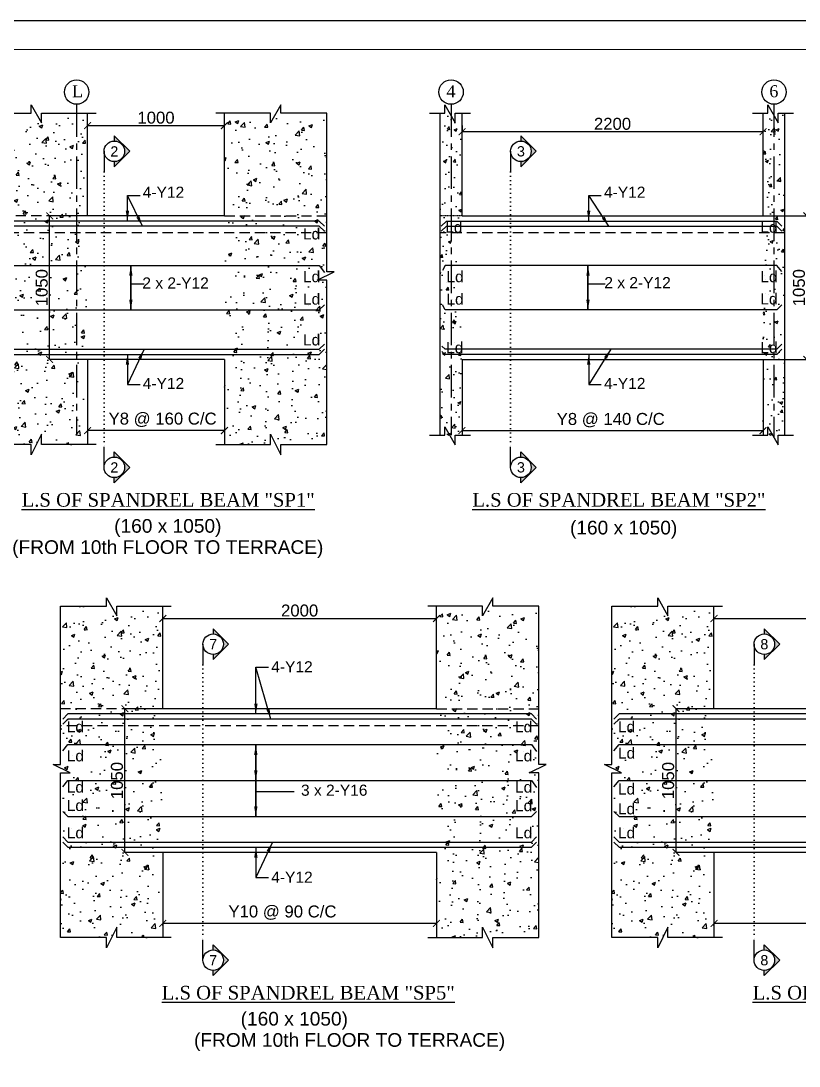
# Model space of a CAD drawing. Header units: inches. Extents: x -4972 to 102986, y -366693 to -295027.
# Drawn here: x 12745 to 35494, y -325589 to -295027 of the extents above; entities that cross this region are included whole.
import ezdxf
from ezdxf.enums import TextEntityAlignment as Align

# ---------------------------------------------------------------- set-up
doc = ezdxf.new("R2010")
doc.units = ezdxf.units.IN
doc.header["$MEASUREMENT"] = 0
for name, pattern in [('CENTER', [50.8, 31.75, -6.35, 6.35, -6.35]), ('DOT', [0.25, 0, -0.25]), ('Hidden', [3, 2, -1])]:
    doc.linetypes.add(name, pattern=pattern)
for name, color, linetype in [('1', 8, 'Continuous'), ('2', 5, 'Continuous'), ('5', 2, 'Continuous'), ('ARROW', 5, 'Continuous'), ('DIM', 251, 'Continuous'), ('GIRD CIR', 1, 'Continuous'), ('GIRD TEXT', 4, 'Continuous'), ('GRID', 8, 'CENTER'), ('REINFORCEMENT', 3, 'Continuous'), ('TEXT-1', 3, 'Continuous')]:
    doc.layers.add(name, color=color, linetype=linetype)
for name, color, linetype, lineweight in [('GRID NO', 4, 'Continuous', 9), ('JKEC COLHAT', 2, 'Continuous', 20), ('text', 4, 'Continuous', 30)]:
    doc.layers.add(name, color=color, linetype=linetype, lineweight=lineweight)
doc.styles.add('T-200', font='arial.ttf', dxfattribs={"height": 300})
doc.styles.add('T200', font='sanss___.ttf', dxfattribs={"height": 275})
doc.styles.add('T300', font='sanss___.ttf', dxfattribs={"height": 350})
doc.styles.add('T400', font='romantic.ttf')
doc.dimstyles.new('SCALE 25', dxfattribs={"dimtxt": 500, "dimasz": 200, "dimexe": 6, "dimexo": 0, "dimgap": 50, "dimtad": 1, "dimdec": 0, "dimlfac": 0.25, "dimrnd": 5, "dimzin": 3, "dimdsep": 46, "dimtxsty": 'T300', "dimblk": 'ARCHTICK', "dimcen": 0.09, "dimclrd": 5, "dimclre": 8, "dimclrt": 1, "dimadec": 0, "dimazin": 0, "dimtfac": 1, "dimtdec": 0, "dimtix": 1, "dimtofl": 0, "dimtmove": 2, "dimatfit": 3, "dimfxl": 1, "dimtolj": 1, "dimtzin": 0, "dimlwd": -1, "dimlwe": -1, "dimarcsym": 0})
doc.dimstyles.new('T200', dxfattribs={"dimtxt": 275, "dimasz": 250, "dimexe": 0, "dimexo": 0, "dimgap": 5, "dimtad": 1, "dimdec": 0, "dimrnd": 5, "dimzin": 0, "dimdsep": 46, "dimtxsty": 'T200', "dimblk": 'ARCHTICK', "dimcen": 300, "dimclrd": 5, "dimclre": 252, "dimclrt": 1, "dimadec": 0, "dimazin": 0, "dimtfac": 50, "dimtdec": 0, "dimtofl": 0, "dimtmove": 2, "dimatfit": 3, "dimfxl": 1, "dimtolj": 1, "dimtzin": 0, "dimarcsym": 2})

# ---------------------------------------------------------------- blocks, each defined once
blk = doc.blocks.new('_ARCHTICK')
at = {"color": 0, "linetype": 'ByBlock', "const_width": 0.15}
blk.add_lwpolyline([(-0.5, -0.5), (0.5, 0.5)], dxfattribs=at)
blk = doc.blocks.new('*D16')
at = {"layer": 'Defpoints', "color": 0}
for p in [(13585, -300728), (14694, -300728), (14694, -304928)]:
    blk.add_point(p, dxfattribs=at)
at = {"layer": 'DIM', "color": 8}
for p, q in [((14694, -300728), (13579, -300728)), ((14694, -304928), (13579, -304928))]:
    blk.add_line(p, q, dxfattribs=at)
at = {"layer": 'DIM', "color": 5}
blk.add_line((13585, -304928), (13585, -300728), dxfattribs=at)
at = {"layer": 'DIM', "color": 5, "xscale": 200, "yscale": 200, "zscale": 200}
for p, rotation in [((13585, -300728), 90), ((13585, -304928), 270)]:
    blk.add_blockref('_ARCHTICK', p, dxfattribs=dict(at, rotation=rotation))
at = {"layer": 'DIM', "color": 1, "insert": (13355, -302828), "char_height": 350, "attachment_point": 5, "rotation": 90, "style": 'T300'}
blk.add_mtext('\\A1;1050', dxfattribs=at)
blk = doc.blocks.new('*D17')
at = {"layer": 'Defpoints', "color": 0}
for p in [(14694, -304928), (18694, -304928), (14694, -307006)]:
    blk.add_point(p, dxfattribs=at)
at = {"layer": 'DIM', "color": 8}
for p, q in [((14694, -304928), (14694, -307012)), ((18694, -304928), (18694, -307012))]:
    blk.add_line(p, q, dxfattribs=at)
at = {"layer": 'DIM', "color": 5}
blk.add_line((18694, -307006), (14694, -307006), dxfattribs=at)
at = {"layer": 'DIM', "color": 5, "xscale": 200, "yscale": 200, "zscale": 200, "rotation": 180}
blk.add_blockref('_ARCHTICK', (14694, -307006), dxfattribs=at)
at = {"layer": 'DIM', "color": 5, "xscale": 200, "yscale": 200, "zscale": 200}
blk.add_blockref('_ARCHTICK', (18694, -307006), dxfattribs=at)
at = {"layer": 'DIM', "color": 1, "insert": (16887, -306691), "char_height": 350, "attachment_point": 5, "style": 'T300'}
blk.add_mtext('\\A1;Y8 @ 160 C/C', dxfattribs=at)
blk = doc.blocks.new('*D18')
at = {"layer": 'Defpoints', "color": 0}
for p in [(14694, -298089), (18694, -298089), (18694, -298089)]:
    blk.add_point(p, dxfattribs=at)
at = {"layer": 'DIM', "color": 8}
for p, q in [((14694, -298089), (14694, -298083)), ((18694, -298089), (18694, -298083))]:
    blk.add_line(p, q, dxfattribs=at)
at = {"layer": 'DIM', "color": 5}
blk.add_line((14694, -298089), (18694, -298089), dxfattribs=at)
at = {"layer": 'DIM', "color": 5, "xscale": 200, "yscale": 200, "zscale": 200, "rotation": 180}
blk.add_blockref('_ARCHTICK', (14694, -298089), dxfattribs=at)
at = {"layer": 'DIM', "color": 5, "xscale": 200, "yscale": 200, "zscale": 200}
blk.add_blockref('_ARCHTICK', (18694, -298089), dxfattribs=at)
at = {"layer": 'DIM', "color": 1, "insert": (16694, -297858), "char_height": 350, "attachment_point": 5, "style": 'T300'}
blk.add_mtext('\\A1;1000', dxfattribs=at)
blk = doc.blocks.new('*D23')
at = {"layer": 'Defpoints', "color": 0}
for p in [(34440, -300728), (35722, -300728), (34440, -304928)]:
    blk.add_point(p, dxfattribs=at)
at = {"layer": 'DIM', "color": 8}
for p, q in [((34440, -300728), (35728, -300728)), ((34440, -304928), (35728, -304928))]:
    blk.add_line(p, q, dxfattribs=at)
at = {"layer": 'DIM', "color": 5}
blk.add_line((35722, -304928), (35722, -300728), dxfattribs=at)
at = {"layer": 'DIM', "color": 5, "xscale": 200, "yscale": 200, "zscale": 200}
for p, rotation in [((35722, -300728), 90), ((35722, -304928), 270)]:
    blk.add_blockref('_ARCHTICK', p, dxfattribs=dict(at, rotation=rotation))
at = {"layer": 'DIM', "color": 1, "insert": (35491, -302828), "char_height": 350, "attachment_point": 5, "rotation": 90, "style": 'T300'}
blk.add_mtext('\\A1;1050', dxfattribs=at)
blk = doc.blocks.new('*D24')
at = {"layer": 'Defpoints', "color": 0}
for p in [(25640, -304928), (34440, -304928), (34440, -307006)]:
    blk.add_point(p, dxfattribs=at)
at = {"layer": 'DIM', "color": 8}
for p, q in [((25640, -304928), (25640, -307012)), ((34440, -304928), (34440, -307012))]:
    blk.add_line(p, q, dxfattribs=at)
at = {"layer": 'DIM', "color": 5}
blk.add_line((25640, -307006), (34440, -307006), dxfattribs=at)
at = {"layer": 'DIM', "color": 5, "xscale": 200, "yscale": 200, "zscale": 200, "rotation": 180}
blk.add_blockref('_ARCHTICK', (25640, -307006), dxfattribs=at)
at = {"layer": 'DIM', "color": 5, "xscale": 200, "yscale": 200, "zscale": 200}
blk.add_blockref('_ARCHTICK', (34440, -307006), dxfattribs=at)
at = {"layer": 'DIM', "color": 1, "insert": (29987, -306701), "char_height": 350, "attachment_point": 5, "style": 'T300'}
blk.add_mtext('\\A1;Y8 @ 140 C/C', dxfattribs=at)
blk = doc.blocks.new('*D25')
at = {"layer": 'Defpoints', "color": 0}
for p in [(25640, -298089), (25640, -298268), (34440, -298268)]:
    blk.add_point(p, dxfattribs=at)
at = {"layer": 'DIM', "color": 8}
for p, q in [((25640, -298089), (25640, -298274)), ((34440, -298268), (34440, -298262))]:
    blk.add_line(p, q, dxfattribs=at)
at = {"layer": 'DIM', "color": 5}
blk.add_line((34440, -298268), (25640, -298268), dxfattribs=at)
at = {"layer": 'DIM', "color": 5, "xscale": 200, "yscale": 200, "zscale": 200, "rotation": 180}
blk.add_blockref('_ARCHTICK', (25640, -298268), dxfattribs=at)
at = {"layer": 'DIM', "color": 5, "xscale": 200, "yscale": 200, "zscale": 200}
blk.add_blockref('_ARCHTICK', (34440, -298268), dxfattribs=at)
at = {"layer": 'DIM', "color": 1, "insert": (30040, -298038), "char_height": 350, "attachment_point": 5, "style": 'T300'}
blk.add_mtext('\\A1;2200', dxfattribs=at)
blk = doc.blocks.new('*D45')
at = {"layer": 'Defpoints', "color": 0}
for p in [(15784, -315140), (16893, -315140), (16893, -319340)]:
    blk.add_point(p, dxfattribs=at)
at = {"layer": 'DIM', "color": 8}
for p, q in [((16893, -315140), (15778, -315140)), ((16893, -319340), (15778, -319340))]:
    blk.add_line(p, q, dxfattribs=at)
at = {"layer": 'DIM', "color": 5}
blk.add_line((15784, -319340), (15784, -315140), dxfattribs=at)
at = {"layer": 'DIM', "color": 5, "xscale": 200, "yscale": 200, "zscale": 200}
for p, rotation in [((15784, -315140), 90), ((15784, -319340), 270)]:
    blk.add_blockref('_ARCHTICK', p, dxfattribs=dict(at, rotation=rotation))
at = {"layer": 'DIM', "color": 1, "insert": (15554, -317240), "char_height": 350, "attachment_point": 5, "rotation": 90, "style": 'T300'}
blk.add_mtext('\\A1;1050', dxfattribs=at)
blk = doc.blocks.new('*D46')
at = {"layer": 'Defpoints', "color": 0}
for p in [(16893, -319340), (24893, -319340), (16893, -321418)]:
    blk.add_point(p, dxfattribs=at)
at = {"layer": 'DIM', "color": 8}
for p, q in [((16893, -319340), (16893, -321424)), ((24893, -319340), (24893, -321424))]:
    blk.add_line(p, q, dxfattribs=at)
at = {"layer": 'DIM', "color": 5}
blk.add_line((24893, -321418), (16893, -321418), dxfattribs=at)
at = {"layer": 'DIM', "color": 5, "xscale": 200, "yscale": 200, "zscale": 200, "rotation": 180}
blk.add_blockref('_ARCHTICK', (16893, -321418), dxfattribs=at)
at = {"layer": 'DIM', "color": 5, "xscale": 200, "yscale": 200, "zscale": 200}
blk.add_blockref('_ARCHTICK', (24893, -321418), dxfattribs=at)
at = {"layer": 'DIM', "color": 1, "insert": (20391, -321103), "char_height": 350, "attachment_point": 5, "style": 'T300'}
blk.add_mtext('\\A1;Y10 @ 90 C/C', dxfattribs=at)
blk = doc.blocks.new('*D47')
at = {"layer": 'Defpoints', "color": 0}
for p in [(16893, -312501), (24893, -312501), (24893, -312501)]:
    blk.add_point(p, dxfattribs=at)
at = {"layer": 'DIM', "color": 8}
for p, q in [((16893, -312501), (16893, -312495)), ((24893, -312501), (24893, -312495))]:
    blk.add_line(p, q, dxfattribs=at)
at = {"layer": 'DIM', "color": 5}
blk.add_line((16893, -312501), (24893, -312501), dxfattribs=at)
at = {"layer": 'DIM', "color": 5, "xscale": 200, "yscale": 200, "zscale": 200, "rotation": 180}
blk.add_blockref('_ARCHTICK', (16893, -312501), dxfattribs=at)
at = {"layer": 'DIM', "color": 5, "xscale": 200, "yscale": 200, "zscale": 200}
blk.add_blockref('_ARCHTICK', (24893, -312501), dxfattribs=at)
at = {"layer": 'DIM', "color": 1, "insert": (20893, -312270), "char_height": 350, "attachment_point": 5, "style": 'T300'}
blk.add_mtext('\\A1;2000', dxfattribs=at)
blk = doc.blocks.new('*D48')
at = {"layer": 'Defpoints', "color": 0}
for p in [(31897, -315140), (33006, -315140), (33006, -319340)]:
    blk.add_point(p, dxfattribs=at)
at = {"layer": 'DIM', "color": 8}
for p, q in [((33006, -315140), (31891, -315140)), ((33006, -319340), (31891, -319340))]:
    blk.add_line(p, q, dxfattribs=at)
at = {"layer": 'DIM', "color": 5}
blk.add_line((31897, -319340), (31897, -315140), dxfattribs=at)
at = {"layer": 'DIM', "color": 5, "xscale": 200, "yscale": 200, "zscale": 200}
for p, rotation in [((31897, -315140), 90), ((31897, -319340), 270)]:
    blk.add_blockref('_ARCHTICK', p, dxfattribs=dict(at, rotation=rotation))
at = {"layer": 'DIM', "color": 1, "insert": (31667, -317240), "char_height": 350, "attachment_point": 5, "rotation": 90, "style": 'T300'}
blk.add_mtext('\\A1;1050', dxfattribs=at)
blk = doc.blocks.new('*D49')
at = {"layer": 'Defpoints', "color": 0}
for p in [(33006, -319340), (42606, -319340), (33006, -321418)]:
    blk.add_point(p, dxfattribs=at)
at = {"layer": 'DIM', "color": 8}
for p, q in [((33006, -319340), (33006, -321424)), ((42606, -319340), (42606, -321424))]:
    blk.add_line(p, q, dxfattribs=at)
at = {"layer": 'DIM', "color": 5}
blk.add_line((42606, -321418), (33006, -321418), dxfattribs=at)
at = {"layer": 'DIM', "color": 5, "xscale": 200, "yscale": 200, "zscale": 200, "rotation": 180}
blk.add_blockref('_ARCHTICK', (33006, -321418), dxfattribs=at)
at = {"layer": 'DIM', "color": 5, "xscale": 200, "yscale": 200, "zscale": 200}
blk.add_blockref('_ARCHTICK', (42606, -321418), dxfattribs=at)
at = {"layer": 'DIM', "color": 1, "insert": (37528, -321103), "char_height": 350, "attachment_point": 5, "style": 'T300'}
blk.add_mtext('\\A1;Y12 @ 80 C/C', dxfattribs=at)
blk = doc.blocks.new('*D50')
at = {"layer": 'Defpoints', "color": 0}
for p in [(33006, -312501), (42606, -312501), (42606, -312501)]:
    blk.add_point(p, dxfattribs=at)
at = {"layer": 'DIM', "color": 8}
for p, q in [((33006, -312501), (33006, -312495)), ((42606, -312501), (42606, -312495))]:
    blk.add_line(p, q, dxfattribs=at)
at = {"layer": 'DIM', "color": 5}
blk.add_line((33006, -312501), (42606, -312501), dxfattribs=at)
at = {"layer": 'DIM', "color": 5, "xscale": 200, "yscale": 200, "zscale": 200, "rotation": 180}
blk.add_blockref('_ARCHTICK', (33006, -312501), dxfattribs=at)
at = {"layer": 'DIM', "color": 5, "xscale": 200, "yscale": 200, "zscale": 200}
blk.add_blockref('_ARCHTICK', (42606, -312501), dxfattribs=at)
at = {"layer": 'DIM', "color": 1, "insert": (37806, -312270), "char_height": 350, "attachment_point": 5, "style": 'T300'}
blk.add_mtext('\\A1;2400', dxfattribs=at)

msp = doc.modelspace()

# ---------------------------------------------------------------- hatches: boundary and pattern name
at = {"layer": '1'}
h = msp.add_hatch(dxfattribs=at)
h.set_pattern_fill('AR-CONC', color=256, scale=150, style=0)
h.set_pattern_definition([(50, (-158242.2, -148052.64), (1075.8903, -94.1282), [112.5, -1237.5]), (355, (-158242.2, -148052.6), (-208.127, 1128.288), [90, -990]), (100.45144, (-158152.6, -148060.5), (867.7633, 1034.16), [95.6103, -1051.713]), (46.1842, (-158242.2, -147752.6), (1600.862, -248.279), [168.75, -1856.25]), (96.6356, (-158108.8, -147773.3), (1401.993, 1461.178), [143.416, -1577.571]), (351.1842, (-158242.2, -147752.6), (1401.993, 1461.178), [135, -1485]), (21, (-158092.2, -147827.64), (895.3606, -603.9283), [112.5, -1237.5]), (326, (-158092.2, -147827.6), (364.973, 1087.725), [90, -990]), (71.45144, (-158017.6, -147878), (1260.3336, 483.7967), [95.6103, -1051.713]), (37.5, (-158242.24, -148052.64), (18.2398, 499.3408), [0, -978, 0, -1005, 0, -993.75]), (7.5, (-158242.24, -148052.64), (394.6043, 591.6176), [0, -573, 0, -955.5, 0, -378.75]), (327.5, (-158576.74, -148052.64), (800.73365, -33.8323), [0, -375, 0, -1170, 0, -1552.5]), (317.5, (-158726.74, -148052.64), (874.7793, 150.1575), [0, -487.5, 0, -777, 0, -1102.5])])
h.paths.add_polyline_path([(14694, -297728.2), (13349, -297728.2), (13349, -298007.7), (13049, -297485.7), (13049, -297728.2), (11704, -297728.2), (11704, -300928.2), (14694, -300928.2)])
h.paths.add_polyline_path([(14694, -300928.2), (11704, -300928.2), (11704, -301448.2), (14694, -301448.2)])
h.paths.add_polyline_path([(11704, -307416.3), (13049, -307416.3), (13049, -307715.8), (13349, -307110.8), (13349, -307416.3), (14694, -307416.3), (14694, -301448.2), (11704, -301448.2), (11704, -302362.3), (11489.5, -302362.3), (11986.5, -302606.3), (11704, -302606.3)])
h = msp.add_hatch(dxfattribs=at)
h.set_pattern_fill('AR-CONC', color=256, scale=150, style=0)
h.set_pattern_definition([(50, (-160242.2, -148052.64), (1075.8903, -94.1282), [112.5, -1237.5]), (355, (-160242.2, -148052.6), (-208.127, 1128.288), [90, -990]), (100.45144, (-160152.6, -148060.5), (867.7633, 1034.16), [95.6103, -1051.713]), (46.1842, (-160242.2, -147752.6), (1600.862, -248.279), [168.75, -1856.25]), (96.6356, (-160108.8, -147773.3), (1401.993, 1461.178), [143.416, -1577.571]), (351.1842, (-160242.2, -147752.6), (1401.993, 1461.178), [135, -1485]), (21, (-160092.2, -147827.64), (895.3606, -603.9283), [112.5, -1237.5]), (326, (-160092.2, -147827.6), (364.973, 1087.725), [90, -990]), (71.45144, (-160017.6, -147878), (1260.3336, 483.7967), [95.6103, -1051.713]), (37.5, (-160242.24, -148052.64), (18.2398, 499.3408), [0, -978, 0, -1005, 0, -993.75]), (7.5, (-160242.24, -148052.64), (394.6043, 591.6176), [0, -573, 0, -955.5, 0, -378.75]), (327.5, (-160576.74, -148052.64), (800.73365, -33.8323), [0, -375, 0, -1170, 0, -1552.5]), (317.5, (-160726.74, -148052.64), (874.7793, 150.1575), [0, -487.5, 0, -777, 0, -1102.5])])
h.paths.add_polyline_path([(18694, -297928.2), (20039, -297928.2), (20189, -298228.2), (20189, -297628.2), (20339, -297928.2), (21684, -297928.2), (21684, -300928.2), (18694, -300928.2)])
h.paths.add_polyline_path([(18694, -300928.2), (21684, -300928.2), (21684, -301448.2), (18694, -301448.2)])
h.paths.add_polyline_path([(21684, -307416.3), (20339, -307416.3), (20339, -307715.8), (20039, -307110.8), (20039, -307416.3), (18694, -307416.3), (18694, -301448.2), (21684, -301448.2), (21684, -302362.3), (21898.6, -302362.3), (21401.6, -302606.3), (21684, -302606.3)])
for points in [[(15926.1, -298839.9), (15476.1, -299289.9), (15476.1, -299139.9, 0.4142136), (15776.1, -298839.9, 0.4142136), (15476.1, -298539.9), (15476.1, -298389.9)], [(27811.7, -298839.9), (27361.7, -299289.9), (27361.7, -299139.9, 0.4142136), (27661.7, -298839.9, 0.4142136), (27361.7, -298539.9), (27361.7, -298389.9)], [(15926.1, -308081.1), (15476.1, -307631.1), (15476.1, -307781.1, -0.4142136), (15776.1, -308081.1, -0.4142136), (15476.1, -308381.1), (15476.1, -308531.1)], [(27811.7, -308081.1), (27361.7, -307631.1), (27361.7, -307781.1, -0.4142136), (27661.7, -308081.1, -0.4142136), (27361.7, -308381.1), (27361.7, -308531.1)], [(18815.2, -313252), (18365.2, -313702), (18365.2, -313552, 0.4142136), (18665.2, -313252, 0.4142136), (18365.2, -312952), (18365.2, -312802)], [(34927.7, -313252), (34477.7, -313702), (34477.7, -313552, 0.4142136), (34777.7, -313252, 0.4142136), (34477.7, -312952), (34477.7, -312802)], [(18815.2, -322493.2), (18365.2, -322043.2), (18365.2, -322193.2, -0.4142136), (18665.2, -322493.2, -0.4142136), (18365.2, -322793.2), (18365.2, -322943.2)], [(34927.7, -322493.2), (34477.7, -322043.2), (34477.7, -322193.2, -0.4142136), (34777.7, -322493.2, -0.4142136), (34477.7, -322793.2), (34477.7, -322943.2)]]:
    msp.add_hatch(color=30, dxfattribs=at).paths.add_polyline_path(points)
h = msp.add_hatch(dxfattribs=at)
h.set_pattern_fill('AR-CONC', color=256, scale=150, style=0)
h.set_pattern_definition([(50, (-156043.2, -162464.7), (1075.8903, -94.1282), [112.5, -1237.5]), (355, (-156043.2, -162464.7), (-208.127, 1128.288), [90, -990]), (100.45144, (-155953.6, -162472.6), (867.7633, 1034.16), [95.6103, -1051.713]), (46.1842, (-156043.2, -162164.7), (1600.862, -248.279), [168.75, -1856.25]), (96.6356, (-155909.8, -162185.4), (1401.993, 1461.178), [143.416, -1577.571]), (351.1842, (-156043.2, -162164.7), (1401.993, 1461.178), [135, -1485]), (21, (-155893.2, -162239.7), (895.3606, -603.9283), [112.5, -1237.5]), (326, (-155893.2, -162239.7), (364.973, 1087.725), [90, -990]), (71.45144, (-155818.6, -162290.1), (1260.3336, 483.7967), [95.6103, -1051.713]), (37.5, (-156043.24, -162464.74), (18.2398, 499.3408), [0, -978, 0, -1005, 0, -993.75]), (7.5, (-156043.24, -162464.74), (394.6043, 591.6176), [0, -573, 0, -955.5, 0, -378.75]), (327.5, (-156377.74, -162464.74), (800.73365, -33.8323), [0, -375, 0, -1170, 0, -1552.5]), (317.5, (-156527.74, -162464.74), (874.7793, 150.1575), [0, -487.5, 0, -777, 0, -1102.5])])
h.paths.add_polyline_path([(16893, -312140.3), (15548, -312140.3), (15548, -312419.8), (15248, -311897.8), (15248, -312140.3), (13903, -312140.3), (13903, -315340.3), (16893, -315340.3)])
h.paths.add_polyline_path([(16893, -315340.3), (13903, -315340.3), (13903, -315860.3), (16893, -315860.3)])
h.paths.add_polyline_path([(13903, -321828.4), (15248, -321828.4), (15248, -322127.9), (15548, -321522.9), (15548, -321828.4), (16893, -321828.4), (16893, -315860.3), (13903, -315860.3), (13903, -316774.4), (13688.5, -316774.4), (14185.5, -317018.4), (13903, -317018.4)])
h = msp.add_hatch(dxfattribs=at)
h.set_pattern_fill('AR-CONC', color=256, scale=150, style=0)
h.set_pattern_definition([(50, (-154043.2, -162464.7), (1075.8903, -94.1282), [112.5, -1237.5]), (355, (-154043.2, -162464.7), (-208.127, 1128.288), [90, -990]), (100.45144, (-153953.6, -162472.6), (867.7633, 1034.16), [95.6103, -1051.713]), (46.1842, (-154043.2, -162164.7), (1600.862, -248.279), [168.75, -1856.25]), (96.6356, (-153909.8, -162185.4), (1401.993, 1461.178), [143.416, -1577.571]), (351.1842, (-154043.2, -162164.7), (1401.993, 1461.178), [135, -1485]), (21, (-153893.2, -162239.7), (895.3606, -603.9283), [112.5, -1237.5]), (326, (-153893.2, -162239.7), (364.973, 1087.725), [90, -990]), (71.45144, (-153818.6, -162290.1), (1260.3336, 483.7967), [95.6103, -1051.713]), (37.5, (-154043.24, -162464.74), (18.2398, 499.3408), [0, -978, 0, -1005, 0, -993.75]), (7.5, (-154043.24, -162464.74), (394.6043, 591.6176), [0, -573, 0, -955.5, 0, -378.75]), (327.5, (-154377.74, -162464.74), (800.73365, -33.8323), [0, -375, 0, -1170, 0, -1552.5]), (317.5, (-154527.74, -162464.74), (874.7793, 150.1575), [0, -487.5, 0, -777, 0, -1102.5])])
h.paths.add_polyline_path([(24893, -312340.3), (26238, -312340.3), (26388, -312640.3), (26388, -312040.3), (26538, -312340.3), (27883, -312340.3), (27883, -315340.3), (24893, -315340.3)])
h.paths.add_polyline_path([(24893, -315340.3), (27883, -315340.3), (27883, -315860.3), (24893, -315860.3)])
h.paths.add_polyline_path([(27883, -321828.4), (26538, -321828.4), (26538, -322127.9), (26238, -321522.9), (26238, -321828.4), (24893, -321828.4), (24893, -315860.3), (27883, -315860.3), (27883, -316774.4), (28097.6, -316774.4), (27600.6, -317018.4), (27883, -317018.4)])
h = msp.add_hatch(dxfattribs=at)
h.set_pattern_fill('AR-CONC', color=256, scale=150, style=0)
h.set_pattern_definition([(50, (-139930.7, -162464.7), (1075.8903, -94.1282), [112.5, -1237.5]), (355, (-139930.7, -162464.7), (-208.127, 1128.288), [90, -990]), (100.45144, (-139841.1, -162472.6), (867.7633, 1034.16), [95.6103, -1051.713]), (46.1842, (-139930.7, -162164.7), (1600.862, -248.279), [168.75, -1856.25]), (96.6356, (-139797.3, -162185.4), (1401.993, 1461.178), [143.416, -1577.571]), (351.1842, (-139930.7, -162164.7), (1401.993, 1461.178), [135, -1485]), (21, (-139780.7, -162239.7), (895.3606, -603.9283), [112.5, -1237.5]), (326, (-139780.7, -162239.7), (364.973, 1087.725), [90, -990]), (71.45144, (-139706.1, -162290.1), (1260.3336, 483.7967), [95.6103, -1051.713]), (37.5, (-139930.74, -162464.74), (18.2398, 499.3408), [0, -978, 0, -1005, 0, -993.75]), (7.5, (-139930.74, -162464.74), (394.6043, 591.6176), [0, -573, 0, -955.5, 0, -378.75]), (327.5, (-140265.24, -162464.74), (800.73365, -33.8323), [0, -375, 0, -1170, 0, -1552.5]), (317.5, (-140415.24, -162464.74), (874.7793, 150.1575), [0, -487.5, 0, -777, 0, -1102.5])])
h.paths.add_polyline_path([(33005.5, -312140.3), (31660.5, -312140.3), (31660.5, -312419.8), (31360.5, -311897.8), (31360.5, -312140.3), (30015.5, -312140.3), (30015.5, -315340.3), (33005.5, -315340.3)])
h.paths.add_polyline_path([(33005.5, -315340.3), (30015.5, -315340.3), (30015.5, -315860.3), (33005.5, -315860.3)])
h.paths.add_polyline_path([(30015.5, -321828.4), (31360.5, -321828.4), (31360.5, -322127.9), (31660.5, -321522.9), (31660.5, -321828.4), (33005.5, -321828.4), (33005.5, -315860.3), (30015.5, -315860.3), (30015.5, -316774.4), (29801, -316774.4), (30298, -317018.4), (30015.5, -317018.4)])
at = {"layer": 'DIM'}
h = msp.add_hatch(dxfattribs=at)
h.set_pattern_fill('AR-CONC', color=256, scale=5)
h.set_pattern_definition([(50, (-1573692, 178165.7), (910.92334, -79.69543), [95.25, -1047.75]), (355, (-1573692, 178165.7), (-176.2171, 955.2842), [76.2, -838.2029]), (100.451445, (-1573616.1, 178159.05), (734.70624, 875.58876), [80.95004, -890.4512]), (46.1842, (-1573692, 178419.7), (1355.3952, -210.21164), [142.875, -1571.625]), (96.63556, (-1573579, 178402.2), (1187.0207, 1237.1306), [121.4251, -1335.678]), (351.18415, (-1573692, 178419.7), (1187.0207, 1237.1306), [114.2998, -1257.2987]), (21, (-1573565, 178356.2), (758.07196, -511.326), [95.25, -1047.75]), (326, (-1573565, 178356.2), (309.01014, 920.93983), [76.2, -838.2]), (71.451445, (-1573501.8, 178313.6), (1067.0821, 409.61384), [80.95004, -890.4497]), (37.5, (-1573692, 178165.7), (15.443016, 422.775194), [0, -828.04, 0, -850.9, 0, -841.375]), (7.5, (-1573692, 178165.7), (334.09831, 500.90287), [0, -485.14, 0, -808.99, 0, -320.675]), (327.5, (-1573975.2, 178165.7), (677.952976, -28.64372), [0, -317.5, 0, -990.6, 0, -1314.45]), (317.5, (-1574102.2, 178165.7), (740.6459, 127.13246), [0, -412.75, 0, -657.86, 0, -933.45])])
h.paths.add_polyline_path([(25640, -307138.8), (25000, -307138.8), (25000, -297728.2), (25640, -297728.2)])
h = msp.add_hatch(dxfattribs=at)
h.set_pattern_fill('AR-CONC', color=256, scale=5)
h.set_pattern_definition([(50, (-1572652, 178165.7), (910.92334, -79.69543), [95.25, -1047.75]), (355, (-1572652, 178165.7), (-176.2171, 955.28423), [76.2, -838.2029]), (100.451445, (-1572576.1, 178159.05), (734.70624, 875.58876), [80.95004, -890.4512]), (46.1842, (-1572652, 178419.7), (1355.3952, -210.21164), [142.875, -1571.625]), (96.63556, (-1572539, 178402.2), (1187.0207, 1237.1306), [121.4251, -1335.678]), (351.18415, (-1572652, 178419.7), (1187.0207, 1237.1306), [114.2998, -1257.2987]), (21, (-1572525, 178356.2), (758.07196, -511.326), [95.25, -1047.75]), (326, (-1572525, 178356.2), (309.01014, 920.93983), [76.2, -838.2]), (71.451445, (-1572461.8, 178313.6), (1067.0821, 409.61384), [80.95004, -890.4497]), (37.5, (-1572652, 178165.7), (15.443016, 422.775194), [0, -828.04, 0, -850.9, 0, -841.375]), (7.5, (-1572652, 178165.7), (334.09831, 500.90287), [0, -485.14, 0, -808.99, 0, -320.675]), (327.5, (-1572935.2, 178165.7), (677.952976, -28.64372), [0, -317.5, 0, -990.6, 0, -1314.45]), (317.5, (-1573062.2, 178165.7), (740.6459, 127.13246), [0, -412.75, 0, -657.86, 0, -933.45])])
h.paths.add_polyline_path([(35080, -300928.2), (35080, -297728.2), (34440, -297728.2), (34440, -300928.2)])
h.paths.add_polyline_path([(35080, -301448.2), (35080, -300928.2), (34440, -300928.2), (34440, -301448.2)])
h.paths.add_polyline_path([(34440, -307138.8), (35080, -307138.8), (35080, -301448.2), (34440, -301448.2)])

# ---------------------------------------------------------------- linework, layer by layer
at = {"linetype": 'DOT', "ltscale": 500}
for p, q in [((15176.1, -299439.9), (15176.1, -307481.1)), ((27061.7, -299439.9), (27061.7, -307481.1)), ((18065.2, -313852), (18065.2, -321893.2)), ((34177.7, -313852), (34177.7, -321893.2))]:
    msp.add_line(p, q, dxfattribs=at)
at = {"layer": '1', "color": 30}
for p, q in [((15176.1, -298839.9), (15176.1, -299439.9)), ((27061.7, -298839.9), (27061.7, -299439.9)), ((15176.1, -308081.1), (15176.1, -307481.1)), ((27061.7, -308081.1), (27061.7, -307481.1)), ((18065.2, -313252), (18065.2, -313852)), ((34177.7, -313252), (34177.7, -313852)), ((18065.2, -322493.2), (18065.2, -321893.2)), ((34177.7, -322493.2), (34177.7, -321893.2))]:
    msp.add_line(p, q, dxfattribs=at)
at = {"layer": '1', "linetype": 'Hidden', "lineweight": -3, "ltscale": 150}
for p, q in [((14694, -300728.2), (11704, -300728.2)), ((18694, -300728.2), (21684, -300728.2)), ((34440, -300728.2), (35080, -300728.2)), ((21684, -301228.2), (11704, -301228.2)), ((35080, -301228.2), (25000, -301228.2)), ((16893, -315140.3), (13903, -315140.3)), ((24893, -315140.3), (27883, -315140.3)), ((27883, -315640.3), (13903, -315640.3))]:
    msp.add_line(p, q, dxfattribs=at)
at = {"layer": '1', "linetype": 'Hidden', "lineweight": -3, "ltscale": 0.011}
msp.add_line((25640, -300728.2), (25000, -300728.2), dxfattribs=at)
at = {"layer": '1', "lineweight": -3, "ltscale": 0.5}
for points in [[(14941.5, -307416.3), (13349, -307416.3), (13349, -307110.8), (13049, -307715.8), (13049, -307416.3), (11704, -307416.3), (11704, -302606.3), (11986.5, -302606.3), (11489.5, -302362.3), (11704, -302362.3), (11704, -297728.2), (13049, -297728.2), (13049, -297485.7), (13349, -298007.7), (13349, -297728.2), (14941.5, -297728.2)], [(21684, -297728.2), (20339, -297728.2), (20339, -297485.7), (20039, -298007.7), (20039, -297728.2), (18446.6, -297728.2)], [(24689.6, -297728.2), (25139.1, -297728.2), (25139.1, -297485.7), (25439.1, -298007.7), (25439.1, -297728.2), (25887.5, -297728.2)], [(34129.6, -297728.2), (34579.1, -297728.2), (34579.1, -297485.7), (34879.1, -298007.7), (34879.1, -297728.2), (35327.5, -297728.2)], [(21684, -307416.3), (21684, -302606.3), (21401.6, -302606.3), (21898.6, -302362.3), (21684, -302362.3), (21684, -297728.2)], [(18446.6, -307416.3), (20039, -307416.3), (20039, -307110.8), (20339, -307715.8), (20339, -307416.3), (21684, -307416.3)], [(24689.6, -307138.8), (25139.1, -307138.8), (25139.1, -306896.2), (25439.1, -307418.2), (25439.1, -307138.8), (25887.5, -307138.8)], [(34129.6, -307138.8), (34579.1, -307138.8), (34579.1, -306896.2), (34879.1, -307418.2), (34879.1, -307138.8), (35327.5, -307138.8)], [(17140.5, -321828.4), (15548, -321828.4), (15548, -321522.9), (15248, -322127.9), (15248, -321828.4), (13903, -321828.4), (13903, -317018.4), (14185.5, -317018.4), (13688.5, -316774.4), (13903, -316774.4), (13903, -312140.3), (15248, -312140.3), (15248, -311897.8), (15548, -312419.8), (15548, -312140.3), (17140.5, -312140.3)], [(27883, -312140.3), (26538, -312140.3), (26538, -311897.8), (26238, -312419.8), (26238, -312140.3), (24645.6, -312140.3)], [(33253, -321828.4), (31660.5, -321828.4), (31660.5, -321522.9), (31360.5, -322127.9), (31360.5, -321828.4), (30015.5, -321828.4), (30015.5, -317018.4), (30298, -317018.4), (29801, -316774.4), (30015.5, -316774.4), (30015.5, -312140.3), (31360.5, -312140.3), (31360.5, -311897.8), (31660.5, -312419.8), (31660.5, -312140.3), (33253, -312140.3)], [(27883, -321828.4), (27883, -317018.4), (27600.6, -317018.4), (28097.6, -316774.4), (27883, -316774.4), (27883, -312140.3)], [(24645.6, -321828.4), (26238, -321828.4), (26238, -321522.9), (26538, -322127.9), (26538, -321828.4), (27883, -321828.4)]]:
    msp.add_lwpolyline(points, dxfattribs=at)
at = {"layer": '1', "color": 30}
for points in [[(15476.1, -299139.9), (15476.1, -299289.9), (15926.1, -298839.9), (15476.1, -298389.9), (15476.1, -298539.9)], [(27361.7, -299139.9), (27361.7, -299289.9), (27811.7, -298839.9), (27361.7, -298389.9), (27361.7, -298539.9)], [(15476.1, -307781.1), (15476.1, -307631.1), (15926.1, -308081.1), (15476.1, -308531.1), (15476.1, -308381.1)], [(27361.7, -307781.1), (27361.7, -307631.1), (27811.7, -308081.1), (27361.7, -308531.1), (27361.7, -308381.1)], [(18365.2, -313552), (18365.2, -313702), (18815.2, -313252), (18365.2, -312802), (18365.2, -312952)], [(34477.7, -313552), (34477.7, -313702), (34927.7, -313252), (34477.7, -312802), (34477.7, -312952)], [(18365.2, -322193.2), (18365.2, -322043.2), (18815.2, -322493.2), (18365.2, -322943.2), (18365.2, -322793.2)], [(34477.7, -322193.2), (34477.7, -322043.2), (34927.7, -322493.2), (34477.7, -322943.2), (34477.7, -322793.2)]]:
    msp.add_lwpolyline(points, dxfattribs=at)
for centre in [(15476.1, -298839.9), (27361.7, -298839.9), (15476.1, -308081.1), (27361.7, -308081.1), (18365.2, -313252), (34477.7, -313252), (18365.2, -322493.2), (34477.7, -322493.2)]:
    msp.add_circle(centre, 300, dxfattribs=at)
at = {"layer": '2'}
for p, q in [((14694, -300728.2), (14694, -297728.2)), ((18694, -300728.2), (18694, -297728.2)), ((25000, -307138.8), (25000, -297728.2)), ((25640, -300728.2), (25640, -297728.2)), ((34440, -300728.2), (34440, -297728.2)), ((35080, -307138.8), (35080, -297728.2)), ((18694, -300728.2), (14694, -300728.2)), ((25640, -300728.2), (34440, -300728.2)), ((18694, -304928.2), (14694, -304928.2)), ((14694, -304928.2), (14694, -307416.3)), ((18694, -304928.2), (18694, -307416.3)), ((25640, -304928.2), (34440, -304928.2)), ((25640, -304928.2), (25640, -307138.8)), ((34440, -304928.2), (34440, -307138.8)), ((16893, -315140.3), (16893, -312140.3)), ((24893, -315140.3), (24893, -312140.3)), ((33005.5, -315140.3), (33005.5, -312140.3)), ((24893, -315140.3), (16893, -315140.3)), ((42605.5, -315140.3), (33005.5, -315140.3)), ((24893, -319340.3), (16893, -319340.3)), ((16893, -319340.3), (16893, -321828.4)), ((24893, -319340.3), (24893, -321828.4)), ((42605.5, -319340.3), (33005.5, -319340.3)), ((33005.5, -319340.3), (33005.5, -321828.4))]:
    msp.add_line(p, q, dxfattribs=at)
at = {"layer": '5', "lineweight": -3, "ltscale": 0.5}
for points in [[(21619, -301028.2), (21469, -300878.2), (11919, -300878.2), (11769, -301028.2)], [(21619, -301028.2), (21469, -300878.2), (11919, -300878.2), (11769, -301028.2)], [(21619, -301178.2), (21469, -301028.2), (11919, -301028.2), (11769, -301178.2)], [(25035.2, -301028.2), (25185.2, -300878.2), (34841.6, -300878.2), (34991.6, -301028.2)], [(25035.2, -301178.2), (25185.2, -301028.2), (34841.6, -301028.2), (34991.6, -301178.2)], [(11769, -302357), (11919, -302178.2), (21469, -302178.2), (21619, -302379.8)], [(34991.6, -302357), (34841.6, -302178.2), (25148.7, -302178.2), (25069, -302325.2)], [(11769, -303328.2), (11919, -303478.2), (21469, -303478.2), (21619, -303328.2)], [(34991.6, -303328.2), (34841.6, -303478.2), (25148.7, -303480), (25069, -303328.2)], [(11769, -304478.2), (11919, -304628.2), (21469, -304628.2), (21619, -304478.2)], [(11769, -304628.2), (11919, -304778.2), (21469, -304778.2), (21619, -304628.2)], [(34991.6, -304478.2), (34841.6, -304628.2), (25148.7, -304628.2), (25051.9, -304541.5)], [(34991.6, -304628.2), (34841.6, -304778.2), (25148.7, -304778.2), (25051.9, -304691.5)], [(27818, -315440.3), (27668, -315290.3), (14118, -315290.3), (13968, -315440.3)], [(27818, -315440.3), (27668, -315290.3), (14118, -315290.3), (13968, -315440.3)], [(45530.5, -315440.3), (45380.5, -315290.3), (30230.5, -315290.3), (30080.5, -315440.3)], [(45530.5, -315440.3), (45380.5, -315290.3), (30230.5, -315290.3), (30080.5, -315440.3)], [(27818, -315590.3), (27668, -315440.3), (14118, -315440.3), (13968, -315590.3)], [(45530.5, -315590.3), (45380.5, -315440.3), (30230.5, -315440.3), (30080.5, -315590.3)], [(13968, -316369.1), (14118, -316190.3), (27668, -316190.3), (27818, -316391.9)], [(30080.5, -316369.1), (30230.5, -316190.3), (45380.5, -316190.3), (45530.5, -316391.9)], [(13968, -317419.1), (14118, -317240.3), (27668, -317240.3), (27818, -317441.9)], [(30080.5, -317419.1), (30230.5, -317240.3), (45380.5, -317240.3), (45530.5, -317441.9)], [(13968, -318140.3), (14118, -318290.3), (27668, -318290.3), (27818, -318140.3)], [(30080.5, -318140.3), (30230.5, -318290.3), (45380.5, -318290.3), (45530.5, -318140.3)], [(13968, -318890.3), (14118, -319040.3), (27668, -319040.3), (27818, -318890.3)], [(13968, -319040.3), (14118, -319190.3), (27668, -319190.3), (27818, -319040.3)], [(30080.5, -318890.3), (30230.5, -319040.3), (45380.5, -319040.3), (45530.5, -318890.3)], [(30080.5, -319040.3), (30230.5, -319190.3), (45380.5, -319190.3), (45530.5, -319040.3)]]:
    msp.add_lwpolyline(points, dxfattribs=at)
at = {"layer": 'ARROW'}
for points in [[(15959.3, -302711.6), (16343.9, -302711.6)], [(29322.7, -302711.6), (29823.5, -302711.6)], [(19612, -317563.1), (20733.5, -317563.1)]]:
    msp.add_lwpolyline(points, dxfattribs=at)
at = {"layer": 'Defpoints', "ltscale": 0.2}
msp.add_lwpolyline([(-4971.8, -366693.3), (96694.8, -366693.3), (96694.8, -295026.7), (-4971.8, -295026.7)], close=True, dxfattribs=at)
at = {"layer": 'DIM'}
msp.add_line((34440, -300728.2), (34640, -300728.2), dxfattribs=at)
at = {"layer": 'GIRD CIR'}
for centre in [(14374, -297107.7), (25320, -297107.7), (34760, -297107.7)]:
    msp.add_circle(centre, 356.5, dxfattribs=at)
at = {"layer": 'GRID', "ltscale": 30}
for p, q in [((14374, -297464.2), (14374, -307138.8)), ((25320, -297464.2), (25320, -307138.8)), ((34760, -297464.2), (34760, -307210.9))]:
    msp.add_line(p, q, dxfattribs=at)
at = {"layer": 'JKEC COLHAT', "ltscale": 0.2}
msp.add_lwpolyline([(-4138.5, -365860), (95861.5, -365860), (95861.5, -295860), (-4138.5, -295860)], close=True, dxfattribs=at)

# ---------------------------------------------------------------- texts
at = {"layer": 'GIRD TEXT', "ltscale": 7, "style": 'T400'}
for s, p in [('L', (14239, -297257.7)), ('4', (25184.9, -297257.7)), ('6', (34624.9, -297257.7))]:
    msp.add_text(s, height=350, dxfattribs=at).set_placement(p)
at = {"layer": 'GRID NO', "style": 'T-200'}
for s, p in [('2', (15476.1, -298839.9)), ('3', (27361.7, -298839.9)), ('2', (15476.1, -308081.1)), ('3', (27361.7, -308081.1)), ('7', (18365.2, -313252)), ('8', (34477.7, -313252)), ('7', (18365.2, -322493.2)), ('8', (34477.7, -322493.2))]:
    msp.add_text(s, height=300, dxfattribs=at).set_placement(p, align=Align.MIDDLE)
at = {"layer": 'REINFORCEMENT', "style": 'T300'}
for s, p in [('4-Y12', (16913.2, -300036)), ('4-Y12', (30396.7, -300036)), ('2 x 2-Y12', (17266.9, -302690.3)), ('2 x 2-Y12', (30772, -302680)), ('4-Y12', (16913.2, -305627.8)), ('4-Y12', (30396.7, -305627.8)), ('4-Y12', (20668.6, -313913.4)), ('3 x 2-Y16', (21904.5, -317521.7)), ('4-Y12', (20668.6, -320066.4))]:
    msp.add_text(s, height=325, dxfattribs=at).set_placement(p, align=Align.MIDDLE_CENTER)
at = {"layer": 'text', "style": 'T400'}
for s, p in [('%%UL.S OF SPANDREL BEAM "SP1"', (17049.6, -309030.8)), ('%%UL.S OF SPANDREL BEAM "SP2"', (30225.1, -309030.8)), ('%%UL.S OF SPANDREL BEAM "SP5"', (21144, -323442.9)), ('%%UL.S OF SPANDREL BEAM "SP6"', (38420, -323442.9))]:
    msp.add_text(s, height=400, dxfattribs=at).set_placement(p, align=Align.MIDDLE_CENTER)
at = {"layer": 'text', "color": 6, "style": 'T300'}
for s, p in [('(160 x 1050)', (17039.1, -309793)), ('(160 x 1050)', (30364.7, -309843.7)), ('(FROM 10th FLOOR TO TERRACE)', (17039.1, -310413.5)), ('(160 x 1050)', (20737.6, -324205)), ('(FROM 10th FLOOR TO TERRACE)', (22353.6, -324825.6))]:
    msp.add_text(s, height=400, dxfattribs=at).set_placement(p, align=Align.MIDDLE_CENTER)
at = {"layer": 'TEXT-1', "color": 6, "style": 'T300'}
for p in [(25402.2, -301057.5), (34613.6, -301057.5), (21243.1, -301255.2), (21243.1, -302504.9), (25436, -302504.9), (34613.6, -302504.9), (21243.1, -303161), (25436, -303161), (34613.6, -303155.6), (21243.1, -304354.4), (25426.9, -304580), (34613.6, -304580), (14337.1, -315667.3), (27442.1, -315667.3), (30449.6, -315667.3), (30449.6, -316436), (14337.1, -316517), (27442.1, -316517), (14337.1, -317430), (27442.1, -317430), (30449.6, -317486), (14337.1, -317967.7), (27442.1, -317973.1), (30449.6, -318066.7), (14337.1, -318766.5), (27442.1, -318766.5), (30449.6, -318766.5)]:
    msp.add_text('Ld', height=325, dxfattribs=at).set_placement(p, align=Align.MIDDLE_CENTER)

# ---------------------------------------------------------------- dimensions: what is measured, and where the dimension line sits
at = {"layer": 'DIM'}
for base, p1, p2, picture, middle in [((18694, -298088.7), (14694, -298088.7), (18694, -298088.7), '*D18', (16694, -297858.4)), ((24893, -312500.8), (16893, -312500.8), (24893, -312500.8), '*D47', (20893, -312270.5)), ((42605.5, -312500.8), (33005.5, -312500.8), (42605.5, -312500.8), '*D50', (37805.5, -312270.5))]:
    dim = msp.add_linear_dim(base=base, p1=p1, p2=p2, dimstyle='SCALE 25', override={"dimpost": '\\X'}, dxfattribs=at)
    dim.commit()
    dim.dimension.update_dxf_attribs({"geometry": picture, "text_midpoint": middle})
for base, p1, p2, angle, picture, middle in [((25640, -298268.3), (34440, -298268.3), (25640, -298088.7), 180, '*D25', (30040, -298038)), ((13585.4, -300728.2), (14694, -304928.2), (14694, -300728.2), 90, '*D16', (13355.1, -302828.2)), ((35721.8, -300728.2), (34440, -304928.2), (34440, -300728.2), 90, '*D23', (35491.5, -302828.2)), ((15784.4, -315140.3), (16893, -319340.3), (16893, -315140.3), 90, '*D45', (15554.1, -317240.3)), ((31896.9, -315140.3), (33005.5, -319340.3), (33005.5, -315140.3), 90, '*D48', (31666.6, -317240.3))]:
    dim = msp.add_linear_dim(base=base, p1=p1, p2=p2, angle=angle, dimstyle='SCALE 25', override={"dimpost": '\\X'}, dxfattribs=at)
    dim.commit()
    dim.dimension.update_dxf_attribs({"geometry": picture, "text_midpoint": middle})
for base, p1, p2, text, picture, middle in [((14694, -307005.9), (18694, -304928.2), (14694, -304928.2), 'Y8 @ 160 C/C', '*D17', (16887, -306690.7)), ((16893, -321418), (24893, -319340.3), (16893, -319340.3), 'Y10 @ 90 C/C', '*D46', (20391.4, -321102.7)), ((33005.5, -321418), (42605.5, -319340.3), (33005.5, -319340.3), 'Y12 @ 80 C/C', '*D49', (37528.5, -321102.7))]:
    dim = msp.add_linear_dim(base=base, p1=p1, p2=p2, text=text, dimstyle='SCALE 25', override={"dimpost": '\\X'}, dxfattribs=at)
    dim.commit()
    dim.dimension.update_dxf_attribs({"geometry": picture, "text_midpoint": middle, "dimtype": 160})
dim = msp.add_linear_dim(base=(34440, -307005.9), p1=(25640, -304928.2), p2=(34440, -304928.2), angle=180, text='Y8 @ 140 C/C', dimstyle='SCALE 25', override={"dimpost": '\\X'}, dxfattribs=at)
dim.commit()
dim.dimension.update_dxf_attribs({"geometry": '*D24', "text_midpoint": (29986.7, -306701.1), "dimtype": 160})

# ---------------------------------------------------------------- leaders
at = {"layer": 'ARROW'}
for points in [[(15859.5, -300878.2), (15859.5, -300128.3), (16228.5, -300128.3)], [(16294.9, -301028.2), (15859.5, -300128.3), (16228.5, -300128.3)], [(29342.9, -300878.2), (29342.9, -300128.3), (29711.9, -300128.3)], [(29934.4, -301028.2), (29342.9, -300128.3), (29711.9, -300128.3)], [(15959.3, -303478.2), (15959.3, -302178.2)], [(15959.3, -302178.2), (15959.3, -303478.2)], [(29322.7, -303478.2), (29322.7, -302178.2)], [(29322.7, -302178.2), (29322.7, -303478.2)], [(16346.6, -304628.2), (15859.5, -305657.9), (16228.5, -305657.9)], [(29994, -304628.2), (29342.9, -305657.9), (29711.9, -305657.9)], [(15859.5, -304778.2), (15859.5, -305657.9), (16228.5, -305657.9)], [(29342.9, -304778.2), (29342.9, -305657.9), (29711.9, -305657.9)], [(19614.9, -315290.3), (19614.9, -313923.4), (19983.9, -313923.4)], [(20050.3, -315440.3), (19614.9, -313923.4), (19983.9, -313923.4)], [(19612, -318290.3), (19612, -316190.3)], [(19612, -316190.3), (19612, -318290.3)], [(19612, -317240.3), (19612, -316190.3)], [(20102, -319040.3), (19614.9, -320070), (19983.9, -320070)], [(19614.9, -319190.3), (19614.9, -320070), (19983.9, -320070)]]:
    msp.add_leader(points, dimstyle='T200', override={"dimasz": 300, "dimfxl": 1.25, "dimarcsym": 1}, dxfattribs=at)

doc.saveas('drawing.dxf')
